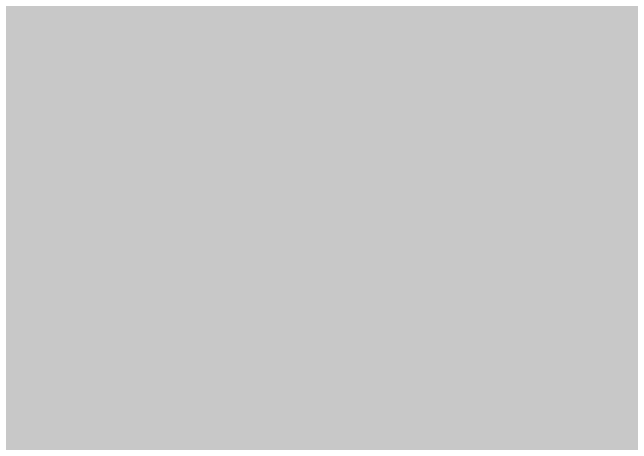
# Model space of a CAD drawing. Header units: inches. Extents: x -3 to 191, y -18 to 93.
# Drawn here: x 115.984 to 116.664, y 51.285 to 51.758 of the extents above; entities that cross this region are included whole.
import ezdxf

# ---------------------------------------------------------------- set-up
doc = ezdxf.new("R2010")
doc.units = ezdxf.units.IN
for name, color, linetype in [('Bottom Layer', 5, 'Continuous'), ('GND 1', 90, 'Continuous'), ('GND 2', 156, 'Continuous'), ('PWR', 16, 'Continuous'), ('Signal L4', 76, 'Continuous'), ('Top Layer', 1, 'Continuous'), ('Via Holes', 16, 'Continuous')]:
    doc.layers.add(name, color=color, linetype=linetype)

msp = doc.modelspace()

# ---------------------------------------------------------------- hatches: boundary and pattern name
at = {"layer": 'Bottom Layer'}
h = msp.add_hatch(color=5, dxfattribs=at)
edge = h.paths.add_edge_path()
edge.add_arc((116.35002, 51.6), 0.3, 0, 360)
at = {"layer": 'GND 1'}
h = msp.add_hatch(color=90, dxfattribs=at)
edge = h.paths.add_edge_path()
edge.add_arc((116.35002, 51.6), 0.3, 0, 360)
at = {"layer": 'GND 2'}
h = msp.add_hatch(color=156, dxfattribs=at)
edge = h.paths.add_edge_path()
edge.add_arc((116.35002, 51.6), 0.3, 0, 360)
at = {"layer": 'PWR'}
h = msp.add_hatch(color=16, dxfattribs=at)
edge = h.paths.add_edge_path()
edge.add_arc((116.35002, 51.6), 0.3, 0, 360)
at = {"layer": 'Signal L4'}
h = msp.add_hatch(color=76, dxfattribs=at)
edge = h.paths.add_edge_path()
edge.add_arc((116.35002, 51.6), 0.3, 0, 360)
at = {"layer": 'Top Layer'}
msp.add_hatch(color=1, dxfattribs=at).paths.add_polyline_path([(115.72177, 52.68568), (115.80465, 52.56164), (115.9287, 52.47876), (116.07501, 52.44965), (116.44413, 52.44965), (116.44413, 52.25), (116.44413, 52.24999), (116.46742, 52.13294), (116.53372, 52.0337), (117.30954, 51.25788), (117.24658, 51.10588), (116, 51.10588), (116, 51.19946), (115.92388, 51.38323), (115.78323, 51.52388), (115.59946, 51.6), (115.43258, 51.6), (114.80588, 52.22669), (114.80588, 52.44965), (115.175, 52.44965), (115.32132, 52.47876), (115.44536, 52.56164), (115.52825, 52.68568), (115.54752, 52.78257), (115.7025, 52.78257)])
h = msp.add_hatch(color=1, dxfattribs=at)
edge = h.paths.add_edge_path()
edge.add_arc((116.35002, 51.6), 0.3, 0, 360)
at = {"layer": 'Via Holes'}
h = msp.add_hatch(color=7, dxfattribs=at)
edge = h.paths.add_edge_path()
edge.add_arc((116.35002, 51.6), 0.15, 0, 360)

doc.saveas('drawing.dxf')
